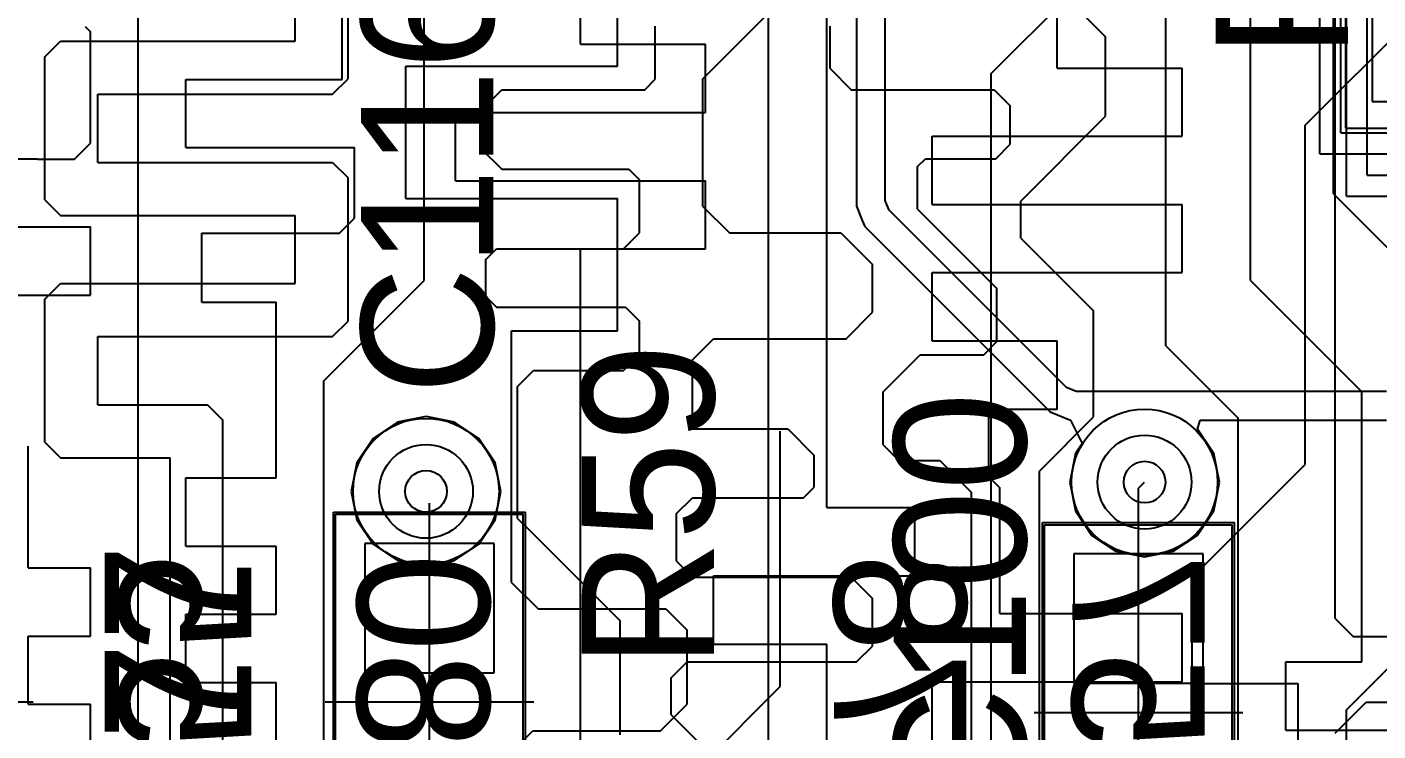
# Model space of a CAD drawing. Extents: x 28 to 300, y 18 to 330.
# Drawn here: x 173.55 to 180.03, y 164.28 to 167.66 of the extents above; entities that cross this region are included whole.
import ezdxf

# ---------------------------------------------------------------- set-up
doc = ezdxf.new("R2010")
doc.units = 0
for name, color, linetype in [('BOTTOMLAYER', 5, 'CONTINUOUS'), ('BOTTOMOVERLAY', 54, 'CONTINUOUS'), ('BOTTOMPASTE', 16, 'CONTINUOUS'), ('BOTTOMSOLDER', 6, 'CONTINUOUS'), ('DRILLDRAWING', 1, 'CONTINUOUS'), ('INTERNALPLANE1', 76, 'CONTINUOUS'), ('MECHANICAL14', 56, 'CONTINUOUS'), ('MECHANICAL15', 56, 'CONTINUOUS'), ('MIDLAYER1', 16, 'CONTINUOUS'), ('MIDLAYER3', 90, 'CONTINUOUS'), ('MULTILAYER', 9, 'CONTINUOUS'), ('TOPLAYER', 1, 'CONTINUOUS'), ('TOPOVERLAY', 2, 'CONTINUOUS'), ('TOPPASTE', 8, 'CONTINUOUS'), ('TOPSOLDER', 216, 'CONTINUOUS'), ('VIAHOLELAYER', 16, 'CONTINUOUS')]:
    doc.layers.add(name, color=color, linetype=linetype)

msp = doc.modelspace()

# ---------------------------------------------------------------- linework, layer by layer
at = {"layer": 'BOTTOMLAYER'}
for p, q in [((177.5269, 168.5073), (177.5269, 166.7976)), ((177.6644, 166.8249), (177.6644, 168.5073)), ((179.873, 168.3263), (179.873, 167.1723)), ((180, 168.1993), (180, 167.2993)), ((180, 167.2993), (181, 167.2993)), ((179.873, 167.1723), (180.2206, 167.1723)), ((177.5269, 166.7976), (177.5269, 166.7976)), ((177.5269, 166.7976), (177.5554, 166.7289)), ((177.6824, 166.7815), (177.6644, 166.8249)), ((177.6837, 166.7783), (177.6824, 166.7815)), ((178.1089, 166.3531), (177.6837, 166.7783)), ((177.5554, 166.7289), (177.5672, 166.7004)), ((177.5672, 166.7004), (177.5672, 166.7004)), ((177.5672, 166.7004), (178.4562, 165.8114)), ((178.5341, 165.9279), (178.1089, 166.3531)), ((178.5807, 165.9086), (178.5341, 165.9279)), ((180.0687, 165.9086), (178.5807, 165.9086)), ((178.4562, 165.8114), (178.5534, 165.7711)), ((175.3259, 165.7618), (175.2094, 165.684)), ((175.4632, 165.7891), (175.3259, 165.7618)), ((175.6005, 165.7618), (175.4632, 165.7891)), ((175.717, 165.684), (175.6005, 165.7618)), ((178.5534, 165.7711), (178.5534, 165.7711)), ((178.5534, 165.7711), (178.5534, 165.7711)), ((178.5534, 165.7711), (178.6093, 165.6594)), ((179.1628, 165.7282), (179.1758, 165.7711)), ((179.2406, 165.6117), (179.1628, 165.7282)), ((179.1758, 165.7711), (180.0687, 165.7711)), ((175.2094, 165.684), (175.1316, 165.5675)), ((175.7948, 165.5675), (175.717, 165.684)), ((178.5774, 165.6117), (178.5501, 165.4744)), ((178.6093, 165.6594), (178.5774, 165.6117)), ((179.2679, 165.4744), (179.2406, 165.6117)), ((175.1316, 165.5675), (175.1043, 165.4302)), ((175.8221, 165.4302), (175.7948, 165.5675)), ((178.5501, 165.4744), (178.5774, 165.3371)), ((179.2406, 165.3371), (179.2679, 165.4744)), ((175.1043, 165.4302), (175.1316, 165.2929)), ((175.7948, 165.2929), (175.8221, 165.4302)), ((175.1316, 165.2929), (175.2094, 165.1764)), ((175.717, 165.1764), (175.7948, 165.2929)), ((178.5774, 165.3371), (178.6552, 165.2206)), ((179.1628, 165.2206), (179.2406, 165.3371)), ((178.6552, 165.2206), (178.7717, 165.1428)), ((179.0463, 165.1428), (179.1628, 165.2206)), ((175.2094, 165.1764), (175.3259, 165.0986)), ((175.6005, 165.0986), (175.717, 165.1764)), ((175.3259, 165.0986), (175.4632, 165.0713)), ((175.4632, 165.0713), (175.6005, 165.0986)), ((178.7717, 165.1428), (178.909, 165.1155)), ((178.909, 165.1155), (179.0463, 165.1428))]:
    msp.add_line(p, q, dxfattribs=at)
for centre in [(178.909, 165.4744), (175.4632, 165.4302)]:
    msp.add_circle(centre, 0.225, dxfattribs=at)
at = {"layer": 'BOTTOMPASTE'}
for p, q in [((180, 168.1993), (180, 167.2993)), ((180, 167.2993), (181, 167.2993))]:
    msp.add_line(p, q, dxfattribs=at)
at = {"layer": 'BOTTOMSOLDER'}
for p, q in [((180, 168.1993), (180, 167.2993)), ((180, 167.2993), (181, 167.2993))]:
    msp.add_line(p, q, dxfattribs=at)
at = {"layer": 'DRILLDRAWING'}
for centre in [(178.909, 165.4744), (175.4632, 165.4302)]:
    msp.add_circle(centre, 0.1, dxfattribs=at)
at = {"layer": 'INTERNALPLANE1'}
for centre in [(178.909, 165.4744), (175.4632, 165.4302)]:
    msp.add_circle(centre, 0.35, dxfattribs=at)
at = {"layer": 'MECHANICAL14'}
for p, q in [((179.85, 167.1493), (179.85, 169.9493)), ((179.977, 166.9461), (179.977, 169.7461)), ((179.85, 167.1493), (181.15, 167.1493)), ((179.977, 166.9461), (181.277, 166.9461)), ((175.0296, 165.3202), (175.9296, 165.3202)), ((175.0296, 163.5202), (175.0296, 165.3202)), ((175.9296, 163.5202), (175.9296, 165.3202)), ((178.4296, 165.2702), (179.3296, 165.2702)), ((178.4296, 163.4702), (178.4296, 165.2702)), ((179.3296, 163.4702), (179.3296, 165.2702))]:
    msp.add_line(p, q, dxfattribs=at)
at = {"layer": 'MECHANICAL15'}
for p, q in [((179.75, 167.0493), (179.75, 170.0493)), ((179.877, 166.8461), (179.877, 169.8461)), ((179.75, 167.0493), (181.25, 167.0493)), ((179.877, 166.8461), (181.377, 166.8461)), ((175.0196, 165.3302), (175.9396, 165.3302)), ((175.0196, 163.5102), (175.0196, 165.3302)), ((175.9396, 163.5102), (175.9396, 165.3302)), ((178.4196, 165.2802), (179.3396, 165.2802)), ((178.4196, 163.4602), (178.4196, 165.2802)), ((179.3396, 163.4602), (179.3396, 165.2802)), ((175.4796, 163.9202), (175.4796, 164.9202)), ((178.8796, 163.8702), (178.8796, 164.8702)), ((172.5796, 164.4202), (173.5796, 164.4202)), ((174.9796, 164.4202), (175.9796, 164.4202)), ((178.3796, 164.3702), (179.3796, 164.3702))]:
    msp.add_line(p, q, dxfattribs=at)
at = {"layer": 'MIDLAYER1'}
for p, q in [((178.1733, 167.4331), (180.0845, 169.3443)), ((177.1056, 160.9532), (177.1056, 168.3934)), ((176.3817, 167.4698), (176.3817, 168.1048)), ((179.6799, 167.1866), (180.4838, 167.9905)), ((175.3657, 166.8348), (175.3657, 167.4698)), ((175.3657, 167.4698), (176.3817, 167.4698)), ((178.1733, 161.3353), (178.1733, 167.4331)), ((179.6799, 165.5595), (179.6799, 167.1866)), ((175.3657, 166.8348), (176.3817, 166.8348)), ((176.3817, 166.1998), (176.3817, 166.8348)), ((175.8737, 164.9933), (175.8737, 166.1998)), ((175.8737, 166.1998), (176.3817, 166.1998)), ((179.1376, 165.0172), (179.6799, 165.5595)), ((179.1376, 164.5092), (179.1376, 165.0172)), ((175.8737, 164.9933), (176.0007, 164.8663)), ((176.0007, 164.8663), (176.6138, 164.8663)), ((176.6138, 164.8663), (176.7154, 164.7647)), ((176.7154, 164.4091), (176.7154, 164.7647)), ((179.8779, 164.3822), (180.0901, 164.5944)), ((179.1376, 164.5092), (179.6456, 164.5092)), ((179.6456, 164.0012), (179.6456, 164.5092)), ((176.5884, 164.2821), (176.7154, 164.4091)), ((179.8779, 163.8742), (179.8779, 164.3822)), ((175.8737, 164.1805), (175.9753, 164.2821)), ((175.9753, 164.2821), (176.5884, 164.2821))]:
    msp.add_line(p, q, dxfattribs=at)
for centre in [(178.909, 165.4744), (175.4632, 165.4302)]:
    msp.add_circle(centre, 0.225, dxfattribs=at)
at = {"layer": 'MIDLAYER3'}
for p, q in [((178.4899, 167.4601), (178.4899, 169.1173)), ((177.3859, 165.3521), (177.3859, 168.9255)), ((175.0894, 167.409), (175.0894, 168.0952)), ((176.2039, 167.5739), (176.2039, 168.0668)), ((174.8354, 167.5886), (174.8354, 167.9156)), ((179.8234, 164.8203), (179.8234, 167.7561)), ((173.6354, 167.5142), (173.7098, 167.5886)), ((173.7098, 167.5886), (174.8354, 167.5886)), ((176.2039, 167.5739), (176.8039, 167.5739)), ((176.8039, 167.2469), (176.8039, 167.5739)), ((173.6354, 166.828), (173.6354, 167.5142)), ((178.4899, 167.4601), (179.0899, 167.4601)), ((179.0899, 167.1331), (179.0899, 167.4601)), ((175.015, 167.3346), (175.0894, 167.409)), ((173.8894, 167.3346), (175.015, 167.3346)), ((173.8894, 167.0076), (173.8894, 167.3346)), ((175.6039, 167.2469), (176.8039, 167.2469)), ((175.6039, 166.9199), (175.6039, 167.2469)), ((177.8899, 166.8061), (177.8899, 167.1331)), ((177.8899, 167.1331), (179.0899, 167.1331)), ((173.8894, 167.0076), (175.015, 167.0076)), ((175.015, 167.0076), (175.0894, 166.9332)), ((175.0894, 166.247), (175.0894, 166.9332)), ((175.6039, 166.9199), (176.8039, 166.9199)), ((176.8039, 166.5929), (176.8039, 166.9199)), ((173.6354, 166.828), (173.7098, 166.7536)), ((177.8899, 166.8061), (179.0899, 166.8061)), ((179.0899, 166.4791), (179.0899, 166.8061)), ((173.7098, 166.7536), (174.8354, 166.7536)), ((174.8354, 166.4266), (174.8354, 166.7536)), ((176.2039, 166.5929), (176.8039, 166.5929)), ((176.2039, 162.9979), (176.2039, 166.5929)), ((177.8899, 166.1521), (177.8899, 166.4791)), ((177.8899, 166.4791), (179.0899, 166.4791)), ((173.6354, 166.3522), (173.7098, 166.4266)), ((173.7098, 166.4266), (174.8354, 166.4266)), ((173.6354, 165.666), (173.6354, 166.3522)), ((175.015, 166.1726), (175.0894, 166.247)), ((173.8894, 166.1726), (175.015, 166.1726)), ((173.8894, 165.8456), (173.8894, 166.1726)), ((177.8899, 166.1521), (178.4899, 166.1521)), ((178.4899, 165.8251), (178.4899, 166.1521)), ((173.8894, 165.8456), (174.415, 165.8456)), ((174.415, 165.8456), (174.4894, 165.7712)), ((178.1618, 165.4995), (178.1618, 165.8251)), ((178.1618, 165.8251), (178.4899, 165.8251)), ((174.4894, 164.1282), (174.4894, 165.7712)), ((173.6354, 165.666), (173.7098, 165.5916)), ((173.7098, 165.5916), (174.2354, 165.5916)), ((174.2354, 164.023), (174.2354, 165.5916)), ((178.1618, 165.4995), (178.2145, 165.4468)), ((178.2145, 164.9304), (178.2145, 165.4468)), ((177.3859, 165.3521), (177.8076, 165.3521)), ((177.8076, 165.0251), (177.8076, 165.3521)), ((176.8424, 165.0251), (177.8076, 165.0251)), ((176.8424, 164.6981), (176.8424, 165.0251)), ((178.2145, 164.9304), (178.2145, 164.9304)), ((178.2145, 164.8441), (178.2145, 164.9304)), ((178.2145, 164.8441), (179.0899, 164.8441)), ((179.0899, 164.5171), (179.0899, 164.8441)), ((179.8234, 164.8203), (179.9101, 164.7336)), ((176.8424, 164.6981), (177.3859, 164.6981)), ((177.3859, 163.6445), (177.3859, 164.6981)), ((179.9101, 164.7336), (180.4037, 164.7336)), ((177.8899, 164.1901), (177.8899, 164.5171)), ((177.8899, 164.5171), (179.0899, 164.5171)), ((179.8234, 164.2701), (179.9722, 164.4189)), ((179.9722, 164.4189), (180.4234, 164.4189))]:
    msp.add_line(p, q, dxfattribs=at)
for centre in [(178.909, 165.4744), (175.4632, 165.4302)]:
    msp.add_circle(centre, 0.225, dxfattribs=at)
at = {"layer": 'MULTILAYER'}
for centre in [(178.909, 165.4744), (175.4632, 165.4302)]:
    msp.add_circle(centre, 0.225, dxfattribs=at)
at = {"layer": 'TOPLAYER'}
for p, q in [((174.083, 163.7795), (174.083, 169.7924)), ((179.8145, 166.8569), (179.8145, 169.6158)), ((175.4546, 166.4408), (175.4546, 169.5892)), ((179.417, 166.4411), (179.417, 169.4368)), ((179.0106, 166.1274), (179.0106, 168.8272)), ((178.2648, 168.0667), (178.722, 167.6095)), ((176.7913, 167.4083), (177.1183, 167.7353)), ((175.0609, 167.4054), (175.0609, 167.7324)), ((173.829, 167.6588), (173.8544, 167.6334)), ((173.8544, 167.1), (173.8544, 167.6334)), ((176.5627, 167.4063), (176.5627, 167.6606)), ((177.4012, 167.4571), (177.4012, 167.6603)), ((178.722, 167.2285), (178.722, 167.6095)), ((177.4012, 167.4571), (177.5028, 167.3555)), ((174.3116, 167.0784), (174.3116, 167.4054)), ((174.3116, 167.4054), (175.0609, 167.4054)), ((175.7248, 167.2539), (175.8264, 167.3555)), ((175.8264, 167.3555), (176.5119, 167.3555)), ((176.5119, 167.3555), (176.5627, 167.4063)), ((176.7913, 166.7967), (176.7913, 167.4083)), ((177.5028, 167.3555), (178.1886, 167.3555)), ((178.1886, 167.3555), (178.2648, 167.2793)), ((175.7248, 167.0761), (175.7248, 167.2539)), ((178.2648, 167.0946), (178.2648, 167.2793)), ((178.3156, 166.8221), (178.722, 167.2285)), ((173.7782, 167.0238), (173.8544, 167.1)), ((178.1955, 167.0253), (178.2648, 167.0946)), ((172.7718, 167.0253), (173.6004, 167.0253)), ((173.6004, 167.0238), (173.7782, 167.0238)), ((174.3116, 167.0784), (175.1206, 167.0784)), ((175.1206, 166.7406), (175.1206, 167.0784)), ((175.7248, 167.0761), (175.8264, 166.9745)), ((177.8203, 166.9872), (177.8584, 167.0253)), ((177.8584, 167.0253), (178.1955, 167.0253)), ((175.8264, 166.9745), (176.436, 166.9745)), ((176.436, 166.9745), (176.4868, 166.9237)), ((177.8203, 166.784), (177.8203, 166.9872)), ((176.4868, 166.6697), (176.4868, 166.9237)), ((179.8145, 166.8569), (180.3652, 166.3063)), ((176.7913, 166.7967), (176.9183, 166.6697)), ((177.8203, 166.784), (178.2013, 166.403)), ((178.3156, 166.6443), (178.3156, 166.8221)), ((172.7718, 166.6983), (173.8544, 166.6983)), ((173.8544, 166.3713), (173.8544, 166.6983)), ((175.0482, 166.6682), (175.1206, 166.7406)), ((174.3878, 166.338), (174.3878, 166.6682)), ((174.3878, 166.6682), (175.0482, 166.6682)), ((176.4106, 166.5935), (176.4868, 166.6697)), ((176.9183, 166.6697), (177.452, 166.6697)), ((177.452, 166.6697), (177.6044, 166.5173)), ((178.3156, 166.6443), (178.6649, 166.2951)), ((175.7502, 166.5427), (175.801, 166.5935)), ((175.801, 166.5935), (176.4106, 166.5935)), ((175.7502, 166.3649), (175.7502, 166.5427)), ((177.6044, 166.2887), (177.6044, 166.5173)), ((174.9733, 165.9595), (175.4546, 166.4408)), ((179.417, 166.4411), (179.9504, 165.9077)), ((178.2013, 166.149), (178.2013, 166.403)), ((172.7718, 166.3713), (173.8544, 166.3713)), ((174.3878, 166.338), (174.7434, 166.338)), ((174.7447, 165.4949), (174.7447, 166.3393)), ((175.7502, 166.3649), (175.801, 166.3141)), ((175.801, 166.3141), (176.4196, 166.3141)), ((176.4196, 166.3141), (176.4868, 166.2469)), ((176.4868, 166.0855), (176.4868, 166.2469)), ((177.4774, 166.1617), (177.6044, 166.2887)), ((178.6649, 165.7871), (178.6649, 166.2951)), ((176.7408, 166.0601), (176.8424, 166.1617)), ((176.8424, 166.1617), (177.4774, 166.1617)), ((178.1378, 166.0855), (178.2013, 166.149)), ((179.0106, 166.1274), (179.3573, 165.7807)), ((176.4106, 166.0093), (176.4868, 166.0855)), ((176.7408, 165.7299), (176.7408, 166.0601)), ((177.6552, 165.9077), (177.833, 166.0855)), ((177.833, 166.0855), (178.1378, 166.0855)), ((175.9026, 165.9331), (175.9788, 166.0093)), ((175.9788, 166.0093), (176.4106, 166.0093)), ((174.9733, 161.9184), (174.9733, 165.9595)), ((175.9026, 165.3007), (175.9026, 165.9331)), ((177.6552, 165.6537), (177.6552, 165.9077)), ((179.9504, 164.6121), (179.9504, 165.9077)), ((176.7408, 165.7299), (177.198, 165.7299)), ((177.198, 165.7299), (177.325, 165.6029)), ((178.4045, 165.5267), (178.6649, 165.7871)), ((179.3573, 161.397), (179.3573, 165.7807)), ((173.5547, 165.322), (173.5547, 165.6475)), ((177.325, 165.4505), (177.325, 165.6029)), ((177.6552, 165.6537), (177.7314, 165.5775)), ((177.7314, 165.5775), (177.9275, 165.5775)), ((177.9275, 165.5775), (178.0799, 165.4251)), ((174.3116, 165.1679), (174.3116, 165.4949)), ((174.3116, 165.4949), (174.7447, 165.4949)), ((178.4045, 161.9438), (178.4045, 165.5267)), ((178.8796, 165.445), (178.909, 165.4744)), ((177.2742, 165.3997), (177.325, 165.4505)), ((178.0799, 163.005), (178.0799, 165.4251)), ((178.8796, 164.8202), (178.8796, 165.445)), ((173.5547, 165.322), (173.5547, 165.3903)), ((175.4796, 165.3724), (175.48, 165.3728)), ((175.4796, 164.8702), (175.4796, 165.3724)), ((176.6646, 165.3235), (176.7408, 165.3997)), ((176.7408, 165.3997), (177.2742, 165.3997)), ((173.5547, 165.0633), (173.5547, 165.322)), ((175.9026, 165.3007), (175.9547, 165.2486)), ((176.6646, 165.0949), (176.6646, 165.3235)), ((175.9547, 165.2486), (176.3944, 164.8089)), ((175.9547, 165.2486), (175.9547, 165.2486)), ((174.3116, 165.1679), (174.7447, 165.1679)), ((174.7447, 164.8409), (174.7447, 165.1679)), ((175.7896, 165.1802), (175.1696, 165.1802)), ((175.1696, 165.1802), (175.1696, 164.5602)), ((175.7896, 164.5602), (175.7896, 165.1802)), ((176.6646, 165.0949), (176.7408, 165.0187)), ((179.1896, 165.1302), (178.5696, 165.1302)), ((178.5696, 165.1302), (178.5696, 164.5102)), ((179.1896, 164.5102), (179.1896, 165.1302)), ((173.5547, 165.0633), (173.8544, 165.0633)), ((173.8544, 164.7363), (173.8544, 165.0633)), ((176.7408, 165.0187), (177.5028, 165.0187)), ((177.5028, 165.0187), (177.6044, 164.9171)), ((177.6044, 164.6885), (177.6044, 164.9171)), ((174.3116, 164.5139), (174.3116, 164.8409)), ((174.3116, 164.8409), (174.7447, 164.8409)), ((176.3944, 164.2631), (176.3944, 164.8089)), ((173.5547, 164.4093), (173.5547, 164.7363)), ((173.5547, 164.7363), (173.8544, 164.7363)), ((177.5282, 164.6123), (177.6044, 164.6885)), ((175.1696, 164.5602), (175.7896, 164.5602)), ((176.6392, 164.5361), (176.7154, 164.6123)), ((176.7154, 164.6123), (177.5282, 164.6123)), ((179.5859, 164.6121), (179.9504, 164.6121)), ((179.5859, 164.2851), (179.5859, 164.6121)), ((174.3116, 164.5139), (174.7447, 164.5139)), ((174.7447, 164.1869), (174.7447, 164.5139)), ((176.6392, 164.3583), (176.6392, 164.5361)), ((178.5696, 164.5102), (179.1896, 164.5102)), ((173.5547, 164.4093), (173.8544, 164.4093)), ((173.8544, 164.0823), (173.8544, 164.4093)), ((176.6392, 164.3583), (176.7662, 164.2313)), ((179.5859, 164.2851), (180.3145, 164.2851))]:
    msp.add_line(p, q, dxfattribs=at)
for centre in [(178.909, 165.4744), (175.4632, 165.4302)]:
    msp.add_circle(centre, 0.225, dxfattribs=at)
at = {"layer": 'TOPOVERLAY'}
for p, q in [((177.1616, 164.4938), (177.1616, 165.7188)), ((176.0616, 163.3938), (177.1616, 164.4938))]:
    msp.add_line(p, q, dxfattribs=at)
at = {"layer": 'TOPPASTE'}
for p, q in [((175.7896, 165.1802), (175.1696, 165.1802)), ((175.1696, 165.1802), (175.1696, 164.5602)), ((175.7896, 164.5602), (175.7896, 165.1802)), ((179.1896, 165.1302), (178.5696, 165.1302)), ((178.5696, 165.1302), (178.5696, 164.5102)), ((179.1896, 164.5102), (179.1896, 165.1302)), ((175.1696, 164.5602), (175.7896, 164.5602)), ((178.5696, 164.5102), (179.1896, 164.5102))]:
    msp.add_line(p, q, dxfattribs=at)
at = {"layer": 'TOPSOLDER'}
for p, q in [((175.7896, 165.1802), (175.1696, 165.1802)), ((175.1696, 165.1802), (175.1696, 164.5602)), ((175.7896, 164.5602), (175.7896, 165.1802)), ((179.1896, 165.1302), (178.5696, 165.1302)), ((178.5696, 165.1302), (178.5696, 164.5102)), ((179.1896, 164.5102), (179.1896, 165.1302)), ((175.1696, 164.5602), (175.7896, 164.5602)), ((178.5696, 164.5102), (179.1896, 164.5102))]:
    msp.add_line(p, q, dxfattribs=at)
at = {"layer": 'VIAHOLELAYER'}
for centre in [(178.909, 165.4744), (175.4632, 165.4302)]:
    msp.add_circle(centre, 0.1, dxfattribs=at)

# ---------------------------------------------------------------- texts
at = {"layer": 'BOTTOMOVERLAY', "text_generation_flag": 2}
for s, p in [('R55', (173.99, 163.576)), ('R80', (175.133, 163.576)), ('R78', (177.419, 163.576)), ('R57', (178.562, 163.576))]:
    msp.add_text(s, height=0.635, rotation=270, dxfattribs=at).set_placement(p)
at = {"layer": 'TOPOVERLAY'}
for s, p in [('R141', (179.8854, 167.5076)), ('C116', (175.7866, 165.8938)), ('R59', (176.845, 164.5818)), ('C100', (178.341, 163.8757)), ('R77', (174.5564, 163.6217))]:
    msp.add_text(s, height=0.635, rotation=90, dxfattribs=at).set_placement(p)

doc.saveas('drawing.dxf')
